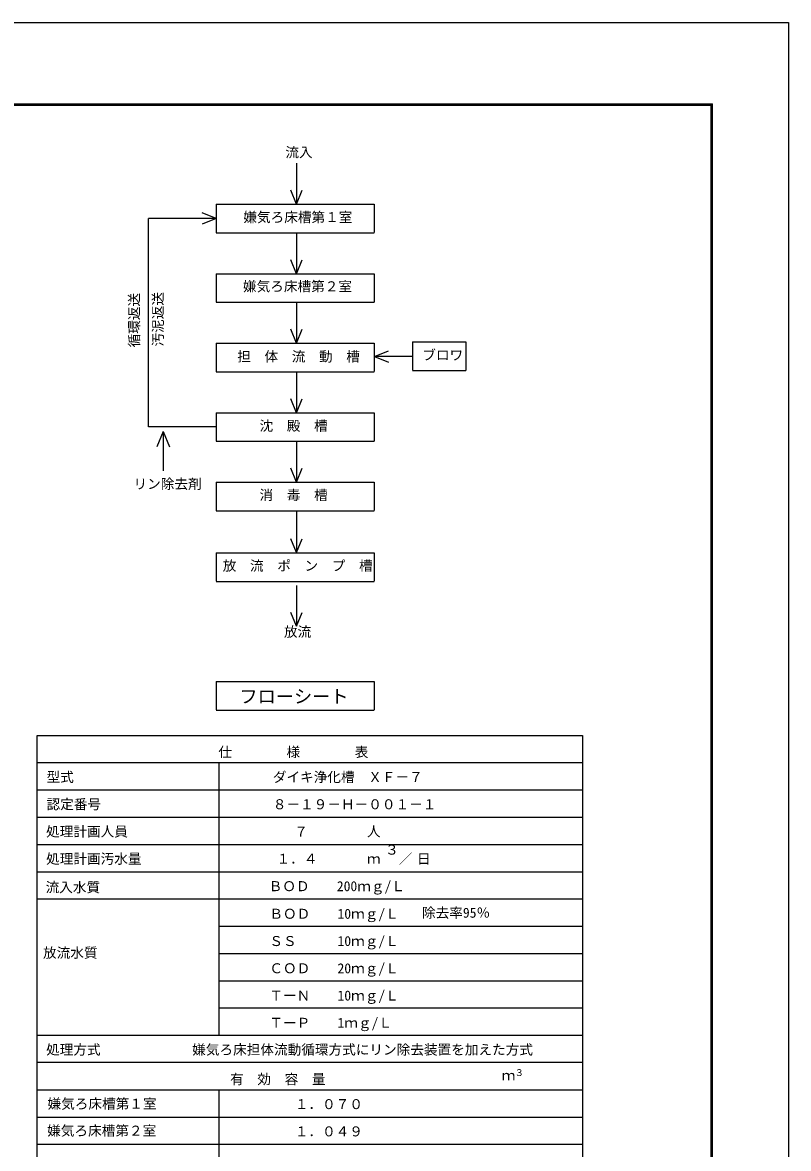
# Model space of a CAD drawing. Units: millimetres, scale not verified. Extents: x -23521 to 8910, y -6308 to 6308.
# Drawn here: x 3853 to 8910, y -1127 to 6308 of the extents above; entities that cross this region are included whole.
import ezdxf
from ezdxf.enums import TextEntityAlignment as Align

# ---------------------------------------------------------------- set-up
doc = ezdxf.new("R2010")
doc.units = ezdxf.units.MM
doc.header["$LTSCALE"] = 30
for name, color, linetype, lineweight in [('0-B_3-6_SUNPO', 4, 'Continuous', 25), ('0-D_水管', 7, 'Continuous', 25), ('1-C_図面枠', 7, 'Continuous', 25), ('1-D_Axis_waku', 7, 'Continuous', 25)]:
    doc.layers.add(name, color=color, linetype=linetype, lineweight=lineweight)
doc.styles.add('ＭＳ ゴシック', font='')
doc.styles.get('ＭＳ ゴシック').set_extended_font_data('MS Gothic')

msp = doc.modelspace()

# ---------------------------------------------------------------- linework, layer by layer
at = {"layer": '0-B_3-6_SUNPO', "color": 3}
for p, q in [((3949.49, 1600.45), (7549.5, 1600.45)), ((3949.49, -2539.56), (3949.49, 1600.45)), ((7549.5, 1600.45), (7549.5, -2539.56)), ((3949.49, 1420.45), (7549.5, 1420.45)), ((5149.49, 1420.45), (5149.49, -379.56)), ((3949.49, 1240.45), (7549.5, 1240.45)), ((3949.49, 1060.45), (7549.5, 1060.45)), ((3949.49, 880.45), (7549.5, 880.45)), ((3949.49, 700.45), (7549.5, 700.45)), ((3949.49, 520.45), (7549.5, 520.45)), ((5149.49, 340.44), (7549.5, 340.44)), ((5149.49, 160.45), (7549.5, 160.45)), ((5149.49, -19.56), (7549.5, -19.56)), ((5149.49, -199.56), (7549.5, -199.56)), ((3949.49, -379.56), (7549.5, -379.56)), ((7549.49, -559.56), (3949.48, -559.56)), ((3949.48, -739.56), (7549.49, -739.56)), ((5149.48, -739.56), (5149.48, -1819.56)), ((3949.48, -919.56), (7549.49, -919.56)), ((3949.48, -1099.56), (7549.49, -1099.56))]:
    msp.add_line(p, q, dxfattribs=at)
at = {"layer": '0-D_水管'}
for p, q in [((5661.61, 5378.1), (5661.61, 5108.1)), ((5661.61, 5108.1), (5624.51, 5199.71)), ((5661.61, 5108.1), (5698.7, 5199.71)), ((5131.31, 5108.1), (5131.31, 4919.9)), ((5131.31, 5108.1), (6173.72, 5108.1)), ((6173.72, 5108.1), (6173.72, 4920.25)), ((5131.31, 5014), (4684.46, 5014)), ((5131.31, 5014), (5039.7, 5051.09)), ((5131.31, 5014), (5039.7, 4976.91)), ((5131.31, 4919.1), (6173.72, 4919.1)), ((5661.61, 4919.1), (5661.61, 4649.1)), ((5661.61, 4649.1), (5624.52, 4740.72)), ((5661.61, 4649.1), (5698.7, 4740.72)), ((5131.31, 4649.1), (5131.31, 4460.11)), ((5131.31, 4460.11), (6173.72, 4460.11)), ((5661.61, 4460.11), (5661.61, 4190.11)), ((5661.61, 4190.11), (5624.52, 4281.73)), ((5661.61, 4190.11), (5698.7, 4281.73)), ((5131.31, 4190.11), (5131.31, 4001.92)), ((5131.31, 4190.11), (6173.72, 4190.11)), ((6173.72, 4190.11), (6173.72, 4002.27)), ((6427.75, 4199.62), (6427.75, 4011.43)), ((6176.84, 4102.24), (6268.46, 4139.33)), ((6176.84, 4102.24), (6268.46, 4065.15)), ((6427.75, 4102.24), (6176.84, 4102.24)), ((5131.31, 4001.12), (6173.72, 4001.12)), ((5661.61, 4001.12), (5661.61, 3731.12)), ((6427.75, 4010.63), (6780.77, 4010.63)), ((5661.61, 3731.12), (5624.51, 3822.73)), ((5661.61, 3731.12), (5698.7, 3822.73)), ((5131.31, 3731.12), (5131.31, 3542.93)), ((5131.31, 3731.12), (6173.72, 3731.12)), ((6173.72, 3731.12), (6173.72, 3543.28)), ((4781.66, 3606.49), (4740.45, 3504.7)), ((4781.66, 3606.49), (4781.66, 3348.09)), ((4781.66, 3606.49), (4822.87, 3504.7)), ((5131.31, 3542.13), (6173.72, 3542.13)), ((5661.61, 3542.93), (5661.61, 3272.93)), ((5661.61, 3272.93), (5624.51, 3364.54)), ((5661.61, 3272.93), (5698.7, 3364.54)), ((5131.31, 3272.13), (5131.31, 3083.94)), ((5131.31, 3272.13), (6173.72, 3272.13)), ((6173.72, 3272.13), (6173.72, 3084.29)), ((5131.31, 3083.14), (6173.72, 3083.14)), ((5661.61, 3077.18), (5661.61, 2807.18)), ((5661.61, 2807.18), (5624.51, 2898.79)), ((5661.61, 2807.18), (5698.7, 2898.79)), ((5131.31, 2806.38), (5131.31, 2618.19)), ((5131.31, 2806.38), (6173.72, 2806.38)), ((6173.72, 2806.38), (6173.72, 2618.53)), ((5131.31, 2617.38), (6173.72, 2617.38)), ((5661.61, 2590.94), (5661.61, 2320.94)), ((5661.61, 2320.94), (5624.51, 2412.55)), ((5661.61, 2320.94), (5698.7, 2412.55)), ((5131.31, 1956.49), (5131.31, 1768.3)), ((5131.31, 1956.49), (6173.72, 1956.49)), ((6173.72, 1956.49), (6173.72, 1768.64)), ((5131.31, 1767.5), (6173.72, 1767.5))]:
    msp.add_line(p, q, dxfattribs=at)
for points in [[(5131.31, 3637.02), (4684.46, 3637.02), (4684.46, 5014)], [(5131.31, 4649.1), (6173.72, 4649.1), (6173.72, 4460.11)], [(6427.75, 4199.62), (6780.77, 4199.62), (6780.77, 4010.63)]]:
    msp.add_lwpolyline(points, dxfattribs=at)
at = {"layer": '1-C_図面枠'}
msp.add_lwpolyline([(-8910, -6307.5), (-8910, 6307.5), (8910, 6307.5), (8910, -6307.5)], close=True, dxfattribs=at)
at = {"layer": '1-D_Axis_waku'}
for p, q in [((-7778.4, 5769.9), (8408.4, 5769.9)), ((-7777.8, 5769.3), (8407.8, 5769.3)), ((-7777.2, 5768.7), (8407.2, 5768.7)), ((-7776.6, 5768.1), (8406.6, 5768.1)), ((-7776, 5767.5), (8406, 5767.5)), ((-7775.4, 5766.9), (8405.4, 5766.9)), ((-7774.8, 5766.3), (8404.8, 5766.3)), ((-7774.2, 5765.7), (8404.2, 5765.7)), ((-7773.6, 5765.1), (8403.6, 5765.1)), ((-7773, 5764.5), (8403, 5764.5)), ((-7772.4, 5763.9), (8402.4, 5763.9)), ((-7771.8, 5763.3), (8401.8, 5763.3)), ((-7771.2, 5762.7), (8401.2, 5762.7)), ((-7770.6, 5762.1), (8400.6, 5762.1)), ((-7770, 5761.5), (8400, 5761.5)), ((8400, -5806.5), (8400, 5761.5)), ((8400.6, -5807.1), (8400.6, 5762.1)), ((8401.2, -5807.7), (8401.2, 5762.7)), ((8401.8, -5808.3), (8401.8, 5763.3)), ((8402.4, -5808.9), (8402.4, 5763.9)), ((8403, -5809.5), (8403, 5764.5)), ((8403.6, -5810.1), (8403.6, 5765.1)), ((8404.2, -5810.7), (8404.2, 5765.7)), ((8404.8, -5811.3), (8404.8, 5766.3)), ((8405.4, -5811.9), (8405.4, 5766.9)), ((8406, -5812.5), (8406, 5767.5)), ((8406.6, -5813.1), (8406.6, 5768.1)), ((8407.2, -5813.7), (8407.2, 5768.7)), ((8407.8, -5814.3), (8407.8, 5769.3)), ((8408.4, -5814.9), (8408.4, 5769.9))]:
    msp.add_line(p, q, dxfattribs=at)

# ---------------------------------------------------------------- texts
at = {"layer": '0-B_3-6_SUNPO', "style": 'ＭＳ ゴシック'}
for s, height, p in [('仕\u3000\u3000\u3000\u3000様\u3000\u3000\u3000\u3000表', 65.98, (5145.89, 1437.85)), ('型式', 65.98, (4011.3, 1272.84)), ('ダイキ浄化槽\u3000ＸＦ－７', 65.98, (5505.29, 1272.84)), ('認定番号', 65.98, (4011.3, 1092.85)), ('８－１９－Ｈ－００１－１', 65.98, (5505.29, 1092.85)), ('処理計画人員\u3000', 65.98, (4008.3, 912.85)), ('７', 65.98, (5646.9, 912.85)), ('人', 65.98, (6126.9, 912.85)), ('処理計画汚水量', 65.98, (4008.3, 732.85)), ('１．４', 65.98, (5529.68, 732.85)), ('３', 65.98, (6246.89, 792.85)), ('／', 65.98, (6336.9, 732.85)), ('日', 65.98, (6456.9, 732.85)), ('ｍ', 65.98, (6126.9, 732.85)), ('流入水質', 65.98, (4005.01, 544.74)), ('ＢＯＤ\u3000\u3000200ｍｇ/Ｌ', 65.98, (5478.11, 552.01)), ('ＢＯＤ\u3000\u300010ｍｇ/Ｌ', 65.98, (5482.45, 369.85)), ('除去率95％', 65.98, (6490.17, 376.79)), ('ＳＳ\u3000\u3000\u300010ｍｇ/Ｌ', 65.98, (5482.45, 189.86)), ('放流水質', 65.98, (3988.19, 112.33)), ('ＣＯＤ\u3000\u300020ｍｇ/Ｌ', 65.98, (5482.45, 9.85)), ('ＴーＮ\u3000\u300010ｍｇ/Ｌ', 65.98, (5482.45, -170.15)), ('ＴーＰ\u3000\u30001ｍｇ/Ｌ', 65.98, (5482.45, -350.15)), ('処理方式\u3000\u3000\u3000', 65.98, (4008.28, -527.16)), ('嫌気ろ床担体流動循環方式にリン除去装置を加えた方式', 65.98, (4973.13, -527.16)), ('有\u3000効\u3000容\u3000量', 65.98, (5223.29, -722.16)), ('ｍ', 65.98, (7016.93, -697.39)), ('３', 43.99, (7102.08, -661.97)), ('嫌気ろ床槽第１室', 65.98, (4017.88, -884.43)), ('１．０７０', 65.98, (5650.43, -887.16)), ('嫌気ろ床槽第２室', 65.98, (4015.63, -1062.24)), ('１．０４９', 65.98, (5650.43, -1067.16))]:
    msp.add_text(s, height=height, dxfattribs=at).set_placement(p, align=Align.BOTTOM_LEFT)
at = {"layer": '0-D_水管', "color": 4, "style": 'ＭＳ ゴシック'}
for s, height, p in [('流入', 65.98, (5588.1, 5397.81)), ('嫌気ろ床槽第１室', 65.98, (5310.71, 4969.67)), ('嫌気ろ床槽第２室', 65.98, (5308.22, 4513.02)), ('担\u3000体\u3000流\u3000動\u3000槽', 65.98, (5270.44, 4049.51)), ('ブロワ', 65.98, (6492.25, 4059)), ('沈\u3000殿\u3000槽', 65.98, (5417.51, 3592.3)), ('リン除去剤', 65.98, (4585.36, 3208.41)), ('消\u3000毒\u3000槽', 65.98, (5417.51, 3135.16)), ('放\u3000流\u3000ポ\u3000ン\u3000プ\u3000槽', 65.98, (5174.51, 2668.17)), ('フローシート ', 87.98, (5284.82, 1787.47))]:
    msp.add_text(s, height=height, dxfattribs=at).set_placement(p, align=Align.BOTTOM_LEFT)
for s, rotation, p in [('循環返送', 90, (4642.59, 4162.1)), ('汚泥返送', 90, (4799.6, 4167.92)), ('放流', 0.001, (5578.79, 2232.01))]:
    msp.add_text(s, height=65.98, rotation=rotation, dxfattribs=at).set_placement(p, align=Align.BOTTOM_LEFT)

doc.saveas('drawing.dxf')
